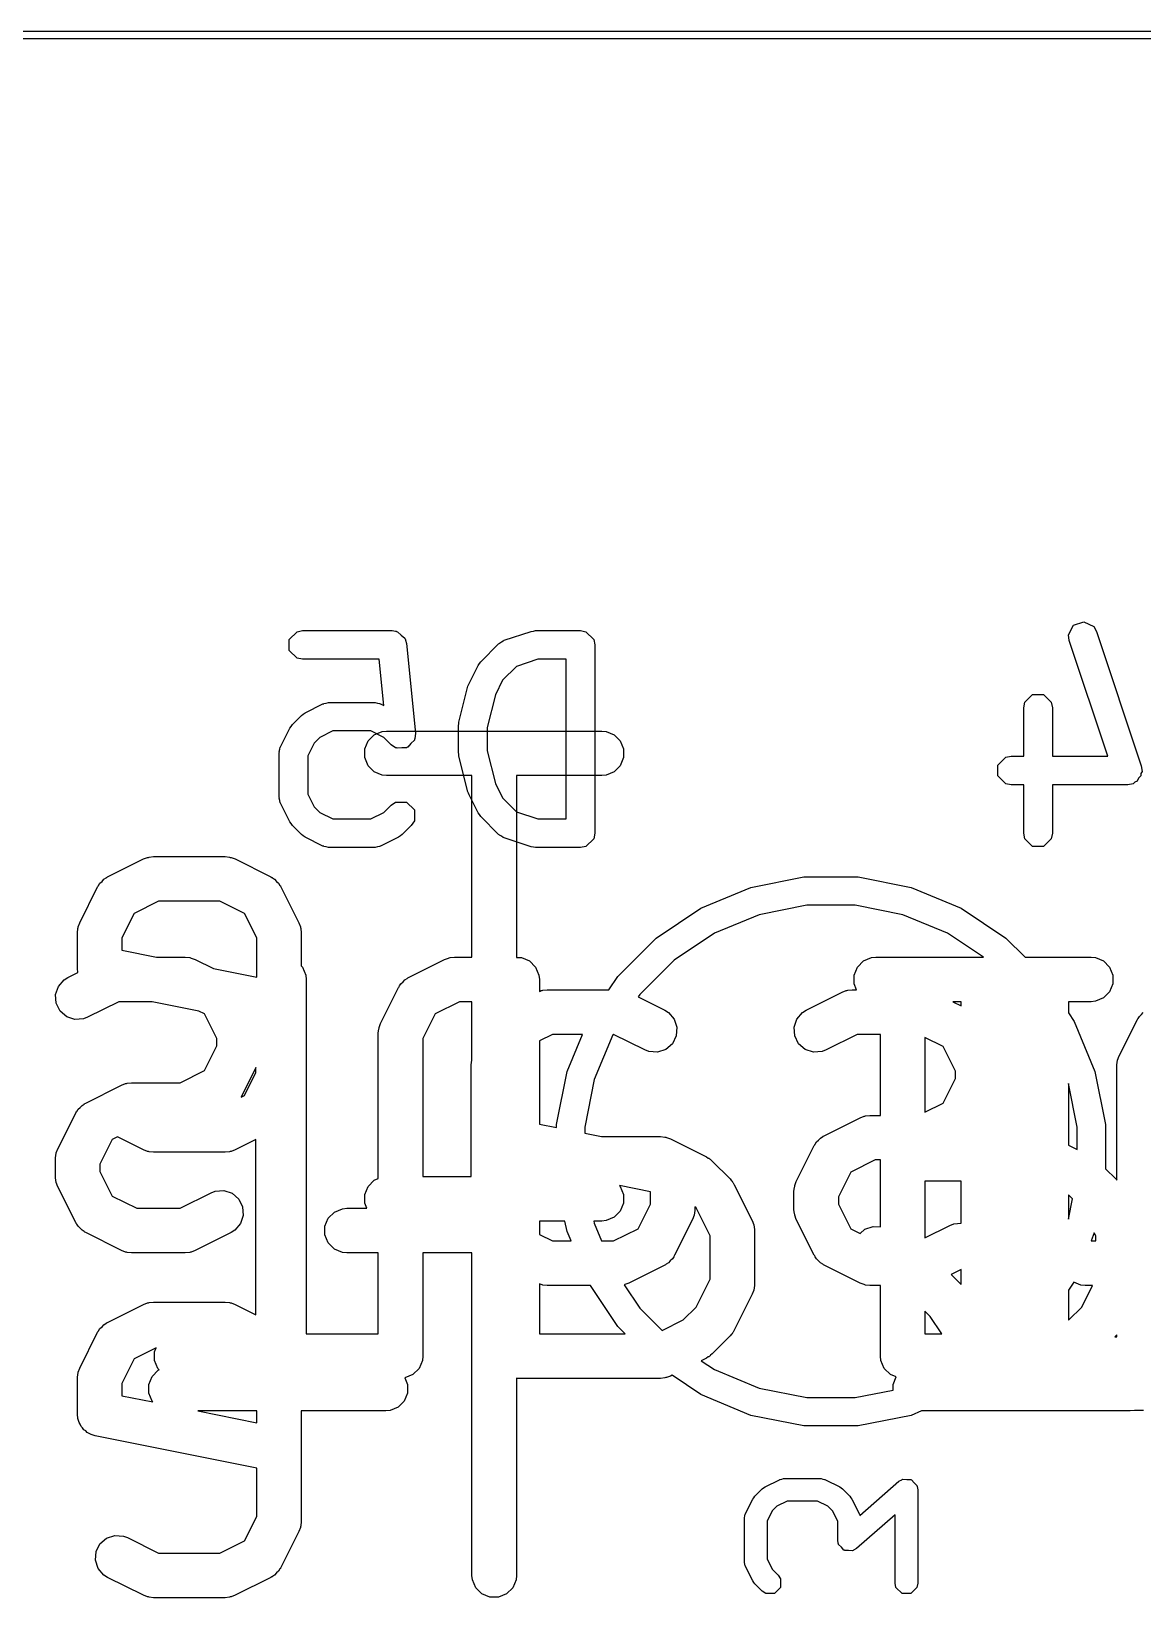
# Model space of a CAD drawing. Extents: x 94.3 to 121.8, y -81.7 to -63.9.
# Drawn here: x 101.89 to 105.64, y -69.21 to -63.93 of the extents above; entities that cross this region are included whole.
import ezdxf

# ---------------------------------------------------------------- set-up
doc = ezdxf.new("R2010")
doc.units = 0
doc.layers.add('BLACK', color=7, linetype='CONTINUOUS')

msp = doc.modelspace()

# ---------------------------------------------------------------- linework, layer by layer
at = {"layer": 'BLACK', "linetype": 'CONTINUOUS'}
for p, q in [((99.8387, -63.9333), (116.9837, -63.9333)), ((116.9837, -63.9587), (99.8387, -63.9587)), ((102.763342, -65.9838), (102.78946, -65.957682)), ((102.78946, -65.957682), (102.807928, -65.954008)), ((102.807928, -65.954008), (103.110309, -65.954008)), ((103.110309, -65.954008), (103.121856, -65.956305)), ((103.121856, -65.956305), (103.124249, -65.956066)), ((103.124249, -65.956066), (103.125403, -65.95701)), ((103.125403, -65.95701), (103.128777, -65.957682)), ((103.128777, -65.957682), (103.140263, -65.969168)), ((103.488143, -65.986722), (103.578858, -65.956484)), ((103.578858, -65.956484), (103.586536, -65.955516)), ((103.586536, -65.955516), (103.594119, -65.954008)), ((103.594119, -65.954008), (103.745309, -65.954008)), ((103.745309, -65.954008), (103.763777, -65.957682)), ((103.763777, -65.957682), (103.789895, -65.9838)), ((105.391219, -65.968609), (105.407737, -65.935572)), ((105.407737, -65.935572), (105.442778, -65.923892)), ((105.442778, -65.923892), (105.475815, -65.94041)), ((105.475815, -65.94041), (105.48514, -65.956769)), ((105.48514, -65.956769), (105.636331, -66.41034)), ((102.763342, -66.020736), (102.763342, -65.9838)), ((103.140263, -65.969168), (103.152836, -65.979455)), ((103.152836, -65.979455), (103.153839, -65.982744)), ((103.153839, -65.982744), (103.154895, -65.9838)), ((103.154895, -65.9838), (103.154895, -65.986206)), ((103.154895, -65.986206), (103.158329, -65.997466)), ((103.158329, -65.997466), (103.188567, -66.299847)), ((103.408803, -66.058857), (103.469279, -65.998381)), ((103.469279, -65.998381), (103.47129, -65.997037)), ((103.47129, -65.997037), (103.471785, -65.996048)), ((103.471785, -65.996048), (103.478504, -65.992216)), ((103.478504, -65.992216), (103.484936, -65.98792)), ((103.484936, -65.98792), (103.486042, -65.98792)), ((103.486042, -65.98792), (103.488143, -65.986722)), ((103.789895, -65.9838), (103.793569, -66.002268)), ((103.793569, -66.002268), (103.793569, -66.637268)), ((105.393574, -65.987291), (105.391219, -65.968609)), ((105.52359, -66.377341), (105.393574, -65.987291)), ((102.78946, -66.046854), (102.763342, -66.020736)), ((102.807928, -66.050528), (102.78946, -66.046854)), ((103.066635, -66.050528), (102.807928, -66.050528)), ((103.082222, -66.20641), (103.066635, -66.050528)), ((103.399763, -66.0714), (103.404505, -66.065289)), ((103.404505, -66.065289), (103.408803, -66.058857)), ((103.601949, -66.050528), (103.529472, -66.074687)), ((103.697049, -66.050528), (103.601949, -66.050528)), ((103.697049, -66.589008), (103.697049, -66.050528)), ((103.369525, -66.131875), (103.399763, -66.0714)), ((103.482591, -66.121569), (103.458224, -66.170303)), ((103.529472, -66.074687), (103.482591, -66.121569)), ((103.335633, -66.262705), (103.365871, -66.141754)), ((103.365871, -66.141754), (103.368128, -66.136975)), ((103.368128, -66.136975), (103.369525, -66.131875)), ((103.458224, -66.170303), (103.430712, -66.280351)), ((105.24358, -66.195466), (105.269698, -66.169348)), ((105.269698, -66.169348), (105.306634, -66.169348)), ((105.306634, -66.169348), (105.332752, -66.195466)), ((102.816583, -66.231245), (102.877059, -66.201007)), ((102.877059, -66.201007), (102.879391, -66.200368)), ((102.879391, -66.200368), (102.880174, -66.199586)), ((102.880174, -66.199586), (102.88776, -66.198076)), ((102.88776, -66.198076), (102.895221, -66.196034)), ((102.895221, -66.196034), (102.89627, -66.196383)), ((102.89627, -66.196383), (102.898642, -66.195912)), ((102.898642, -66.195912), (103.049833, -66.195912)), ((103.049833, -66.195912), (103.052204, -66.196383)), ((103.052204, -66.196383), (103.053254, -66.196034)), ((103.053254, -66.196034), (103.060714, -66.198076)), ((103.060714, -66.198076), (103.068301, -66.199586)), ((103.068301, -66.199586), (103.069083, -66.200368)), ((103.069083, -66.200368), (103.071416, -66.201007)), ((103.071416, -66.201007), (103.082222, -66.20641)), ((105.239906, -66.213934), (105.24358, -66.195466)), ((105.239906, -66.377341), (105.239906, -66.213934)), ((105.332752, -66.195466), (105.336426, -66.213934)), ((105.336426, -66.213934), (105.336426, -66.377341)), ((102.764763, -66.283067), (102.769505, -66.276956)), ((102.769505, -66.276956), (102.773802, -66.270525)), ((102.773802, -66.270525), (102.804041, -66.240285)), ((102.804041, -66.240285), (102.810472, -66.235987)), ((102.810472, -66.235987), (102.816583, -66.231245)), ((103.334192, -66.27441), (103.335345, -66.26861)), ((103.334192, -66.365125), (103.334192, -66.27441)), ((103.335345, -66.26861), (103.335633, -66.262705)), ((103.430712, -66.280351), (103.430712, -66.359184)), ((102.734525, -66.343542), (102.764763, -66.283067)), ((102.847591, -66.333235), (102.82595, -66.376518)), ((102.866753, -66.314072), (102.847591, -66.333235)), ((102.910034, -66.292432), (102.866753, -66.314072)), ((103.03844, -66.292432), (102.910034, -66.292432)), ((103.017869, -66.353094), (103.029068, -66.326058)), ((103.029068, -66.326058), (103.04976, -66.305366)), ((103.081721, -66.314072), (103.03844, -66.292432)), ((103.04976, -66.305366), (103.076796, -66.294167)), ((103.076796, -66.294167), (103.091428, -66.292726)), ((103.106422, -66.338774), (103.081721, -66.314072)), ((103.091428, -66.292726), (103.817142, -66.292726)), ((103.173643, -66.334606), (103.16336, -66.347176)), ((103.185133, -66.323118), (103.173643, -66.334606)), ((103.186749, -66.318589), (103.185133, -66.320564)), ((103.185133, -66.320564), (103.185133, -66.323118)), ((103.188567, -66.299847), (103.186749, -66.318589)), ((103.817142, -66.292726), (103.831774, -66.294167)), ((103.831774, -66.294167), (103.85881, -66.305366)), ((103.85881, -66.305366), (103.879502, -66.326058)), ((103.879502, -66.326058), (103.890701, -66.353094)), ((102.72943, -66.365125), (102.729901, -66.362753)), ((102.72943, -66.516315), (102.72943, -66.365125)), ((102.729552, -66.361704), (102.731594, -66.354243)), ((102.729901, -66.362753), (102.729552, -66.361704)), ((102.731594, -66.354243), (102.733104, -66.346657)), ((102.733104, -66.346657), (102.733886, -66.345874)), ((102.733886, -66.345874), (102.734525, -66.343542)), ((102.82595, -66.376518), (102.82595, -66.504922)), ((103.017869, -66.382358), (103.017869, -66.353094)), ((103.029068, -66.409394), (103.017869, -66.382358)), ((103.122078, -66.349235), (103.106422, -66.338774)), ((103.124632, -66.349235), (103.122078, -66.349235)), ((103.126607, -66.350851), (103.124632, -66.349235)), ((103.142768, -66.349235), (103.126607, -66.350851)), ((103.159015, -66.349235), (103.142768, -66.349235)), ((103.16082, -66.347429), (103.159015, -66.349235)), ((103.16336, -66.347176), (103.16082, -66.347429)), ((103.335345, -66.370924), (103.334192, -66.365125)), ((103.335633, -66.37683), (103.335345, -66.370924)), ((103.365871, -66.497781), (103.335633, -66.37683)), ((103.430712, -66.359184), (103.458224, -66.469232)), ((103.890701, -66.382358), (103.879502, -66.409394)), ((103.890701, -66.353094), (103.890701, -66.382358)), ((105.152866, -66.407133), (105.178984, -66.381015)), ((105.178984, -66.381015), (105.197452, -66.377341)), ((105.197452, -66.377341), (105.239906, -66.377341)), ((105.336426, -66.377341), (105.52359, -66.377341)), ((103.04976, -66.430086), (103.029068, -66.409394)), ((103.076796, -66.441285), (103.04976, -66.430086)), ((103.85881, -66.430086), (103.831774, -66.441285)), ((103.879502, -66.409394), (103.85881, -66.430086)), ((105.152866, -66.444069), (105.152866, -66.407133)), ((105.638685, -66.429022), (105.635133, -66.436126)), ((105.635133, -66.436126), (105.635133, -66.444069)), ((105.636331, -66.41034), (105.638685, -66.429022)), ((103.091428, -66.442726), (103.076796, -66.441285)), ((103.379285, -66.442726), (103.091428, -66.442726)), ((103.379285, -67.055273), (103.379285, -66.442726)), ((103.458224, -66.469232), (103.482591, -66.517966)), ((103.817142, -66.442726), (103.529285, -66.442726)), ((103.529285, -66.442726), (103.529285, -67.056714)), ((103.831774, -66.441285), (103.817142, -66.442726)), ((105.178984, -66.470187), (105.152866, -66.444069)), ((105.197452, -66.473861), (105.178984, -66.470187)), ((105.239906, -66.473861), (105.197452, -66.473861)), ((105.239906, -66.637268), (105.239906, -66.473861)), ((105.590547, -66.473861), (105.336426, -66.473861)), ((105.336426, -66.473861), (105.336426, -66.637268)), ((105.609015, -66.470187), (105.590547, -66.473861)), ((105.614631, -66.46457), (105.609015, -66.470187)), ((105.622167, -66.462059), (105.614631, -66.46457)), ((105.62719, -66.452011), (105.622167, -66.462059)), ((105.635133, -66.444069), (105.62719, -66.452011)), ((102.729901, -66.518686), (102.72943, -66.516315)), ((102.729552, -66.519736), (102.729901, -66.518686)), ((102.731594, -66.527196), (102.729552, -66.519736)), ((102.733104, -66.534783), (102.731594, -66.527196)), ((102.733886, -66.535565), (102.733104, -66.534783)), ((102.734525, -66.537898), (102.733886, -66.535565)), ((102.764763, -66.598373), (102.734525, -66.537898)), ((102.82595, -66.504922), (102.847591, -66.548204)), ((103.081721, -66.567367), (103.106422, -66.542666)), ((103.106422, -66.542666), (103.122078, -66.532205)), ((103.122078, -66.532205), (103.159015, -66.532205)), ((103.159015, -66.532205), (103.185133, -66.558322)), ((103.368128, -66.502559), (103.365871, -66.497781)), ((103.369525, -66.50766), (103.368128, -66.502559)), ((103.399763, -66.568135), (103.369525, -66.50766)), ((103.482591, -66.517966), (103.529471, -66.564848)), ((102.769505, -66.604483), (102.764763, -66.598373)), ((102.847591, -66.548204), (102.866753, -66.567367)), ((102.866753, -66.567367), (102.910034, -66.589008)), ((102.910034, -66.589008), (103.03844, -66.589008)), ((103.03844, -66.589008), (103.081721, -66.567367)), ((103.185133, -66.595258), (103.174673, -66.610915)), ((103.185133, -66.558322), (103.185133, -66.595258)), ((103.404505, -66.574245), (103.399763, -66.568135)), ((103.408803, -66.580678), (103.404505, -66.574245)), ((103.469279, -66.641155), (103.408803, -66.580678)), ((103.529471, -66.564848), (103.601949, -66.589008)), ((103.601949, -66.589008), (103.697049, -66.589008)), ((102.773802, -66.610915), (102.769505, -66.604483)), ((102.804041, -66.641155), (102.773802, -66.610915)), ((102.810472, -66.645452), (102.804041, -66.641155)), ((102.816583, -66.650195), (102.810472, -66.645452)), ((102.877059, -66.680433), (102.816583, -66.650195)), ((103.131891, -66.650195), (103.071416, -66.680433)), ((103.138, -66.645453), (103.131891, -66.650195)), ((103.144435, -66.641154), (103.138, -66.645453)), ((103.174673, -66.610915), (103.144435, -66.641154)), ((103.47129, -66.642498), (103.469279, -66.641155)), ((103.471785, -66.643488), (103.47129, -66.642498)), ((103.478504, -66.647319), (103.471785, -66.643488)), ((103.484936, -66.651616), (103.478504, -66.647319)), ((103.793569, -66.637268), (103.789895, -66.655736)), ((105.24358, -66.655736), (105.239906, -66.637268)), ((105.336426, -66.637268), (105.332752, -66.655736)), ((102.879391, -66.681071), (102.877059, -66.680433)), ((102.880174, -66.681854), (102.879391, -66.681071)), ((102.88776, -66.683363), (102.880174, -66.681854)), ((102.895221, -66.685406), (102.88776, -66.683363)), ((102.89627, -66.685056), (102.895221, -66.685406)), ((102.898642, -66.685528), (102.89627, -66.685056)), ((103.049833, -66.685528), (102.898642, -66.685528)), ((103.052204, -66.685056), (103.049833, -66.685528)), ((103.053254, -66.685406), (103.052204, -66.685056)), ((103.060714, -66.683363), (103.053254, -66.685406)), ((103.068301, -66.681854), (103.060714, -66.683363)), ((103.069083, -66.681071), (103.068301, -66.681854)), ((103.071416, -66.680433), (103.069083, -66.681071)), ((103.486042, -66.651616), (103.484936, -66.651616)), ((103.488143, -66.652814), (103.486042, -66.651616)), ((103.578858, -66.683052), (103.488143, -66.652814)), ((103.586536, -66.684019), (103.578858, -66.683052)), ((103.594119, -66.685528), (103.586536, -66.684019)), ((103.745309, -66.685528), (103.594119, -66.685528)), ((103.763777, -66.681854), (103.745309, -66.685528)), ((103.789895, -66.655736), (103.763777, -66.681854)), ((105.269698, -66.681854), (105.24358, -66.655736)), ((105.306634, -66.681854), (105.269698, -66.681854)), ((105.332752, -66.655736), (105.306634, -66.681854)), ((102.150744, -66.784453), (102.271696, -66.723977)), ((102.271696, -66.723977), (102.285427, -66.718722)), ((102.285427, -66.718722), (102.288116, -66.71853)), ((102.288116, -66.71853), (102.290605, -66.7175)), ((102.290605, -66.7175), (102.305237, -66.716059)), ((102.305237, -66.716059), (102.547142, -66.716059)), ((102.547142, -66.716059), (102.561774, -66.7175)), ((102.561774, -66.7175), (102.564263, -66.718531)), ((102.564263, -66.718531), (102.566951, -66.718722)), ((102.566951, -66.718722), (102.580683, -66.723977)), ((102.580683, -66.723977), (102.701635, -66.784453)), ((102.120375, -66.812954), (102.125035, -66.805552)), ((102.125035, -66.805552), (102.132137, -66.799392)), ((102.132137, -66.799392), (102.138301, -66.792285)), ((102.138301, -66.792285), (102.145706, -66.787623)), ((102.145706, -66.787623), (102.147143, -66.786378)), ((102.147143, -66.786378), (102.148296, -66.785993)), ((102.148296, -66.785993), (102.150744, -66.784453)), ((102.701635, -66.784453), (102.704081, -66.785992)), ((102.704081, -66.785992), (102.705237, -66.786378)), ((102.705237, -66.786378), (102.706675, -66.787625)), ((102.706675, -66.787625), (102.714078, -66.792285)), ((102.714078, -66.792285), (102.720237, -66.799387)), ((102.720237, -66.799387), (102.727345, -66.805551)), ((102.727345, -66.805551), (102.732006, -66.812956)), ((104.320035, -66.820045), (104.498844, -66.784478)), ((104.498844, -66.784478), (104.681156, -66.784478)), ((104.681156, -66.784478), (104.859965, -66.820045)), ((102.056727, -66.938947), (102.117203, -66.817995)), ((102.117203, -66.817995), (102.118742, -66.815548)), ((102.118742, -66.815548), (102.119128, -66.814393)), ((102.119128, -66.814393), (102.120375, -66.812954)), ((102.732006, -66.812956), (102.733252, -66.814393)), ((102.733252, -66.814393), (102.733636, -66.815546)), ((102.733636, -66.815546), (102.735177, -66.817994)), ((102.735177, -66.817994), (102.795653, -66.938947)), ((104.151601, -66.889813), (104.320035, -66.820045)), ((104.859965, -66.820045), (105.028399, -66.889813)), ((102.240186, -66.907436), (102.198809, -66.990192)), ((102.322942, -66.866059), (102.240186, -66.907436)), ((102.529437, -66.866059), (102.322942, -66.866059)), ((102.612193, -66.907436), (102.529437, -66.866059)), ((102.653571, -66.990192), (102.612193, -66.907436)), ((104.000014, -66.9911), (104.151601, -66.889813)), ((104.347898, -66.911896), (104.196848, -66.974464)), ((104.508252, -66.88), (104.347898, -66.911896)), ((104.671748, -66.88), (104.508252, -66.88)), ((104.832102, -66.911896), (104.671748, -66.88)), ((104.983152, -66.974464), (104.832102, -66.911896)), ((105.028399, -66.889813), (105.179986, -66.9911)), ((102.048809, -66.972488), (102.05025, -66.957856)), ((102.05025, -66.957856), (102.051281, -66.955366)), ((102.051281, -66.955366), (102.051472, -66.952679)), ((102.051472, -66.952679), (102.056727, -66.938947)), ((102.795653, -66.938947), (102.800908, -66.952679)), ((102.800908, -66.952679), (102.801098, -66.955366)), ((102.801098, -66.955366), (102.80213, -66.957856)), ((102.80213, -66.957856), (102.803571, -66.972488)), ((102.048809, -67.09344), (102.048809, -66.972488)), ((102.198809, -66.990192), (102.198809, -67.031954)), ((102.653571, -67.122907), (102.653571, -66.990192)), ((102.803571, -66.972488), (102.803571, -67.08434)), ((103.8711, -67.120014), (104.000014, -66.9911)), ((104.196848, -66.974464), (104.060906, -67.065297)), ((105.104092, -67.055273), (104.983152, -66.974464)), ((105.179986, -66.9911), (105.244159, -67.055273)), ((102.198809, -67.031954), (102.315403, -67.055273)), ((102.315403, -67.055273), (102.412856, -67.055273)), ((102.412856, -67.055273), (102.427488, -67.056714)), ((102.427488, -67.056714), (102.429976, -67.057744)), ((102.429976, -67.057744), (102.432666, -67.057936)), ((102.432666, -67.057936), (102.446397, -67.063191)), ((102.446397, -67.063191), (102.507332, -67.093659)), ((103.165506, -67.123668), (103.286458, -67.063191)), ((103.286458, -67.063191), (103.300189, -67.057936)), ((103.300189, -67.057936), (103.302878, -67.057744)), ((103.302878, -67.057744), (103.305367, -67.056714)), ((103.305367, -67.056714), (103.319999, -67.055273)), ((103.319999, -67.055273), (103.379285, -67.055273)), ((103.529285, -67.056714), (103.546298, -67.056714)), ((103.546298, -67.056714), (103.573334, -67.067913)), ((103.573334, -67.067913), (103.594026, -67.088605)), ((104.060906, -67.065297), (103.945297, -67.180906)), ((104.67883, -67.088605), (104.699522, -67.067913)), ((104.699522, -67.067913), (104.726558, -67.056714)), ((104.726558, -67.056714), (104.74119, -67.055273)), ((104.74119, -67.055273), (105.104092, -67.055273)), ((105.244159, -67.055273), (105.466905, -67.055273)), ((105.466905, -67.055273), (105.481537, -67.056714)), ((105.481537, -67.056714), (105.508573, -67.067913)), ((105.508573, -67.067913), (105.529265, -67.088605)), ((102.004015, -67.131501), (102.016458, -67.123668)), ((102.016458, -67.123668), (102.050127, -67.106832)), ((102.050127, -67.106832), (102.048809, -67.09344)), ((102.507332, -67.093659), (102.653571, -67.122907)), ((102.803571, -67.08434), (102.807836, -67.088605)), ((102.807836, -67.088605), (102.819035, -67.115641)), ((102.819035, -67.115641), (102.820476, -67.130273)), ((103.153063, -67.131501), (103.160463, -67.126842)), ((103.160463, -67.126842), (103.161905, -67.125592)), ((103.161905, -67.125592), (103.163062, -67.125206)), ((103.163062, -67.125206), (103.165506, -67.123668)), ((103.594026, -67.088605), (103.605225, -67.115641)), ((103.605225, -67.115641), (103.606666, -67.130273)), ((103.840859, -67.165273), (103.8711, -67.120014)), ((104.667631, -67.115641), (104.67883, -67.088605)), ((104.667631, -67.144905), (104.667631, -67.115641)), ((105.529265, -67.088605), (105.540464, -67.115641)), ((105.540464, -67.115641), (105.540464, -67.144905)), ((101.975588, -67.181369), (101.984842, -67.153608)), ((101.984842, -67.153608), (102.004015, -67.131501)), ((102.820476, -67.130273), (102.820476, -68.325273)), ((103.071488, -67.278161), (103.131965, -67.157208)), ((103.131965, -67.157208), (103.133505, -67.15476)), ((103.133505, -67.15476), (103.13389, -67.153608)), ((103.13389, -67.153608), (103.135135, -67.152171)), ((103.135135, -67.152171), (103.139798, -67.144766)), ((103.139798, -67.144766), (103.146903, -67.138603)), ((103.146903, -67.138603), (103.153063, -67.131501)), ((103.606666, -67.130273), (103.606666, -67.170378)), ((103.606666, -67.170378), (103.613048, -67.167936)), ((103.613048, -67.167936), (103.615735, -67.167745)), ((103.615735, -67.167745), (103.618225, -67.166714)), ((103.618225, -67.166714), (103.632857, -67.165273)), ((103.632857, -67.165273), (103.840859, -67.165273)), ((104.506458, -67.233668), (104.627411, -67.173191)), ((104.627411, -67.173191), (104.641143, -67.167936)), ((104.641143, -67.167936), (104.64383, -67.167745)), ((104.64383, -67.167745), (104.64632, -67.166714)), ((104.64632, -67.166714), (104.660952, -67.165273)), ((104.660952, -67.165273), (104.676068, -67.165273)), ((104.676068, -67.165273), (104.667631, -67.144905)), ((105.529265, -67.171941), (105.508573, -67.192633)), ((105.540464, -67.144905), (105.529265, -67.171941)), ((101.977662, -67.21056), (101.975588, -67.181369)), ((101.99075, -67.236734), (101.977662, -67.21056)), ((102.188657, -67.205273), (102.08354, -67.257832)), ((102.300547, -67.205273), (102.188657, -67.205273)), ((102.458219, -67.236807), (102.300547, -67.205273)), ((103.337705, -67.205273), (103.254948, -67.246651)), ((103.379285, -67.205273), (103.337705, -67.205273)), ((103.379285, -67.401386), (103.379285, -67.205273)), ((103.945297, -67.180906), (103.939896, -67.188988)), ((103.939896, -67.188988), (104.029256, -67.233668)), ((105.029047, -67.205273), (105.00056, -67.205273)), ((105.00056, -67.205273), (105.029047, -67.219516)), ((105.029047, -67.219516), (105.029047, -67.205273)), ((105.466905, -67.205273), (105.390714, -67.205273)), ((105.390714, -67.205273), (105.390714, -67.242457)), ((105.481537, -67.203832), (105.466905, -67.205273)), ((105.508573, -67.192633), (105.481537, -67.203832)), ((102.012857, -67.255907), (101.99075, -67.236734)), ((102.040618, -67.265161), (102.012857, -67.255907)), ((102.069809, -67.263087), (102.040618, -67.265161)), ((102.08354, -67.257832), (102.069809, -67.263087)), ((102.477907, -67.246651), (102.458219, -67.236807)), ((102.519285, -67.329407), (102.477907, -67.246651)), ((103.066233, -67.291892), (103.071488, -67.278161)), ((103.254948, -67.246651), (103.21357, -67.329407)), ((104.029256, -67.233668), (104.041698, -67.241501)), ((104.041698, -67.241501), (104.060872, -67.263608)), ((104.060872, -67.263608), (104.070125, -67.29137)), ((104.465588, -67.291369), (104.474842, -67.263608)), ((104.474842, -67.263608), (104.494015, -67.241501)), ((104.494015, -67.241501), (104.506458, -67.233668)), ((105.390714, -67.242457), (105.410187, -67.271601)), ((105.410187, -67.271601), (105.479955, -67.440035)), ((105.561488, -67.388161), (105.621965, -67.267208)), ((105.621965, -67.267208), (105.623505, -67.26476)), ((105.623505, -67.26476), (105.62389, -67.263608)), ((105.62389, -67.263608), (105.625135, -67.262171)), ((105.625135, -67.262171), (105.629798, -67.254766)), ((105.629798, -67.254766), (105.636903, -67.248603)), ((105.636903, -67.248603), (105.643063, -67.241501)), ((102.519285, -67.354473), (102.519285, -67.329407)), ((103.06357, -67.311702), (103.065011, -67.29707)), ((103.06357, -67.801645), (103.06357, -67.311702)), ((103.065011, -67.29707), (103.066041, -67.294581)), ((103.066041, -67.294581), (103.066233, -67.291892)), ((103.21357, -67.329407), (103.21357, -67.794726)), ((103.650562, -67.315273), (103.606666, -67.33722)), ((103.606666, -67.33722), (103.606666, -67.618168)), ((103.751723, -67.315273), (103.650562, -67.315273)), ((103.700045, -67.440035), (103.751723, -67.315273)), ((103.854464, -67.316848), (103.791896, -67.467898)), ((103.855516, -67.315273), (103.854464, -67.316848)), ((103.857057, -67.315273), (103.855516, -67.315273)), ((103.962173, -67.367832), (103.857057, -67.315273)), ((104.068051, -67.32056), (104.054963, -67.346734)), ((104.070125, -67.29137), (104.068051, -67.32056)), ((104.467662, -67.32056), (104.465588, -67.291369)), ((104.48075, -67.346734), (104.467662, -67.32056)), ((104.678657, -67.315273), (104.57354, -67.367832)), ((104.756903, -67.315273), (104.678657, -67.315273)), ((104.756903, -67.588607), (104.756903, -67.315273)), ((104.967907, -67.356651), (104.906903, -67.326149)), ((104.906903, -67.326149), (104.906903, -67.57773)), ((102.477907, -67.437228), (102.519285, -67.354473)), ((103.975904, -67.373087), (103.962173, -67.367832)), ((104.005094, -67.375161), (103.975904, -67.373087)), ((104.032856, -67.365908), (104.005094, -67.375161)), ((104.054963, -67.346734), (104.032856, -67.365908)), ((104.502857, -67.365907), (104.48075, -67.346734)), ((104.530618, -67.375161), (104.502857, -67.365907)), ((104.559809, -67.373087), (104.530618, -67.375161)), ((104.57354, -67.367832), (104.559809, -67.373087)), ((105.009285, -67.439407), (104.967907, -67.356651)), ((105.556233, -67.401892), (105.561488, -67.388161)), ((102.395151, -67.478607), (102.477907, -67.437228)), ((102.650714, -67.427025), (102.600891, -67.526671)), ((102.650714, -67.444306), (102.650714, -67.427025)), ((103.376428, -67.421702), (103.377869, -67.40707)), ((103.376428, -67.794726), (103.376428, -67.421702)), ((103.377869, -67.40707), (103.3789, -67.40458)), ((103.3789, -67.40458), (103.379091, -67.401893)), ((103.379091, -67.401893), (103.379285, -67.401386)), ((103.664478, -67.618844), (103.700045, -67.440035)), ((105.009285, -67.464473), (105.009285, -67.439407)), ((105.479955, -67.440035), (105.515522, -67.618844)), ((105.55357, -67.421702), (105.555011, -67.40707)), ((105.55357, -67.807091), (105.55357, -67.421702)), ((105.555011, -67.40707), (105.556041, -67.404581)), ((105.556041, -67.404581), (105.556233, -67.401892)), ((102.076934, -67.547001), (102.197887, -67.486525)), ((102.197887, -67.486525), (102.211619, -67.48127)), ((102.211619, -67.48127), (102.214306, -67.481079)), ((102.214306, -67.481079), (102.216796, -67.480048)), ((102.216796, -67.480048), (102.231428, -67.478607)), ((102.231428, -67.478607), (102.395151, -67.478607)), ((102.612193, -67.521348), (102.650714, -67.444306)), ((103.791896, -67.467898), (103.76, -67.628252)), ((104.967907, -67.547228), (105.009285, -67.464473)), ((105.42, -67.628252), (105.390714, -67.481019)), ((105.390714, -67.481019), (105.390714, -67.688683)), ((102.071896, -67.550171), (102.073333, -67.548926)), ((102.073333, -67.548926), (102.074486, -67.548541)), ((102.074486, -67.548541), (102.076934, -67.547001)), ((102.600589, -67.527149), (102.612193, -67.521348)), ((102.600891, -67.526671), (102.600589, -67.527149)), ((104.906903, -67.57773), (104.967907, -67.547228)), ((101.982917, -67.701494), (102.043393, -67.580542)), ((102.043393, -67.580542), (102.044933, -67.578095)), ((102.044933, -67.578095), (102.045318, -67.576941)), ((102.045318, -67.576941), (102.046564, -67.575503)), ((102.046564, -67.575503), (102.051225, -67.5681)), ((102.051225, -67.5681), (102.058327, -67.56194)), ((102.058327, -67.56194), (102.064491, -67.554833)), ((102.064491, -67.554833), (102.071896, -67.550171)), ((104.566934, -67.657001), (104.687887, -67.596525)), ((104.687887, -67.596525), (104.701619, -67.59127)), ((104.701619, -67.59127), (104.704306, -67.591079)), ((104.704306, -67.591079), (104.706796, -67.590048)), ((104.706796, -67.590048), (104.721428, -67.588607)), ((104.721428, -67.588607), (104.756903, -67.588607)), ((103.606666, -67.618168), (103.664478, -67.629731)), ((103.664478, -67.628252), (103.664478, -67.618844)), ((103.664478, -67.629731), (103.664478, -67.628252)), ((103.76, -67.628252), (103.76, -67.648835)), ((103.76, -67.648835), (103.815996, -67.660035)), ((105.42, -67.703326), (105.42, -67.628252)), ((105.515522, -67.618844), (105.515522, -67.768302)), ((101.977662, -67.715226), (101.982917, -67.701494)), ((102.166376, -67.669984), (102.124999, -67.75274)), ((102.184212, -67.661066), (102.166376, -67.669984)), ((102.271696, -67.704808), (102.184212, -67.661066)), ((102.285427, -67.710063), (102.271696, -67.704808)), ((102.580683, -67.704808), (102.566951, -67.710063)), ((102.650714, -67.669792), (102.580683, -67.704808)), ((102.650714, -68.260992), (102.650714, -67.669792)), ((103.815996, -67.660035), (104.015476, -67.660035)), ((104.015476, -67.660035), (104.030108, -67.661476)), ((104.030108, -67.661476), (104.032597, -67.662507)), ((104.032597, -67.662507), (104.035285, -67.662698)), ((104.035285, -67.662698), (104.049017, -67.667953)), ((104.049017, -67.667953), (104.169969, -67.728429)), ((104.472917, -67.811494), (104.533393, -67.690542)), ((104.533393, -67.690542), (104.534933, -67.688095)), ((104.534933, -67.688095), (104.535318, -67.686941)), ((104.535318, -67.686941), (104.536564, -67.685503)), ((104.536564, -67.685503), (104.541225, -67.6781)), ((104.541225, -67.6781), (104.548327, -67.67194)), ((104.548327, -67.67194), (104.554491, -67.664833)), ((104.554491, -67.664833), (104.561896, -67.660171)), ((104.561896, -67.660171), (104.563333, -67.658926)), ((104.563333, -67.658926), (104.564486, -67.658541)), ((104.564486, -67.658541), (104.566934, -67.657001)), ((105.390714, -67.688683), (105.42, -67.703326)), ((101.974999, -67.735035), (101.97644, -67.720403)), ((101.974999, -67.795511), (101.974999, -67.735035)), ((101.97644, -67.720403), (101.977471, -67.717913)), ((101.977471, -67.717913), (101.977662, -67.715226)), ((102.124999, -67.75274), (102.124999, -67.777806)), ((102.288116, -67.710254), (102.285427, -67.710063)), ((102.290605, -67.711285), (102.288116, -67.710254)), ((102.305237, -67.712726), (102.290605, -67.711285)), ((102.547142, -67.712726), (102.305237, -67.712726)), ((102.561774, -67.711285), (102.547142, -67.712726)), ((102.564263, -67.710253), (102.561774, -67.711285)), ((102.566951, -67.710063), (102.564263, -67.710253)), ((104.169969, -67.728429), (104.176266, -67.732393)), ((104.176266, -67.732393), (104.178096, -67.733151)), ((104.178096, -67.733151), (104.180155, -67.734841)), ((104.180155, -67.734841), (104.182411, -67.736261)), ((104.182411, -67.736261), (104.183708, -67.737757)), ((104.183708, -67.737757), (104.189461, -67.742478)), ((104.189461, -67.742478), (104.249938, -67.802955)), ((104.739132, -67.738607), (104.656376, -67.779984)), ((104.756903, -67.738607), (104.739132, -67.738607)), ((104.756903, -67.964787), (104.756903, -67.738607)), ((101.97644, -67.810143), (101.974999, -67.795511)), ((101.977471, -67.812632), (101.97644, -67.810143)), ((101.977662, -67.81532), (101.977471, -67.812632)), ((102.124999, -67.777806), (102.166376, -67.860562)), ((103.029068, -67.828058), (103.04976, -67.807366)), ((103.04976, -67.807366), (103.06357, -67.801645)), ((103.21357, -67.794726), (103.376428, -67.794726)), ((104.249938, -67.802955), (104.254656, -67.808704)), ((104.254656, -67.808704), (104.256155, -67.810004)), ((104.256155, -67.810004), (104.257576, -67.812263)), ((104.257576, -67.812263), (104.259265, -67.81432)), ((104.467662, -67.825226), (104.472917, -67.811494)), ((104.656376, -67.779984), (104.614999, -67.86274)), ((105.029047, -67.810035), (104.906903, -67.810035)), ((104.906903, -67.810035), (104.906903, -68.001064)), ((105.029047, -67.952347), (105.029047, -67.810035)), ((105.515522, -67.768302), (105.550175, -67.802955)), ((105.550175, -67.802955), (105.55357, -67.807091)), ((101.982917, -67.829052), (101.977662, -67.81532)), ((102.043393, -67.950004), (101.982917, -67.829052)), ((102.166376, -67.860562), (102.249132, -67.90194)), ((102.395151, -67.90194), (102.500268, -67.849382)), ((102.500268, -67.849382), (102.514, -67.844127)), ((102.514, -67.844127), (102.54319, -67.842053)), ((102.54319, -67.842053), (102.570951, -67.851307)), ((102.570951, -67.851307), (102.593058, -67.870481)), ((103.017869, -67.855094), (103.029068, -67.828058)), ((103.017869, -67.884358), (103.017869, -67.855094)), ((103.98119, -67.846044), (103.876562, -67.825118)), ((103.876562, -67.825118), (103.879502, -67.828058)), ((103.879502, -67.828058), (103.890701, -67.855094)), ((103.890701, -67.855094), (103.890701, -67.884358)), ((103.98119, -67.887807), (103.98119, -67.846044)), ((104.259265, -67.81432), (104.260022, -67.816147)), ((104.260022, -67.816147), (104.263987, -67.822447)), ((104.263987, -67.822447), (104.324463, -67.943399)), ((104.464999, -67.845035), (104.46644, -67.830403)), ((104.464999, -67.905511), (104.464999, -67.845035)), ((104.46644, -67.830403), (104.467471, -67.827913)), ((104.467471, -67.827913), (104.467662, -67.825226)), ((104.614999, -67.86274), (104.614999, -67.887806)), ((105.392238, -67.85715), (105.390714, -67.856388)), ((105.390714, -67.856388), (105.390714, -67.93898)), ((105.404543, -67.869455), (105.392238, -67.85715)), ((102.249132, -67.90194), (102.395151, -67.90194)), ((102.593058, -67.870481), (102.606146, -67.896655)), ((102.606146, -67.896655), (102.60822, -67.925845)), ((102.894782, -67.935272), (102.915474, -67.91458)), ((102.915474, -67.91458), (102.94251, -67.903381)), ((102.94251, -67.903381), (102.957142, -67.90194)), ((102.957142, -67.90194), (103.025152, -67.90194)), ((103.025152, -67.90194), (103.017869, -67.884358)), ((103.879502, -67.911394), (103.85881, -67.932086)), ((103.890701, -67.884358), (103.879502, -67.911394)), ((103.939812, -67.970562), (103.98119, -67.887807)), ((104.13119, -67.905511), (104.129749, -67.920143)), ((104.135266, -67.900415), (104.13119, -67.896339)), ((104.13119, -67.896339), (104.13119, -67.905511)), ((104.182381, -67.994645), (104.135266, -67.900415)), ((104.46644, -67.920143), (104.464999, -67.905511)), ((104.614999, -67.887806), (104.656376, -67.970562)), ((105.390714, -67.93898), (105.404543, -67.869455)), ((102.044932, -67.95245), (102.043393, -67.950004)), ((102.045318, -67.953606), (102.044932, -67.95245)), ((102.046565, -67.955044), (102.045318, -67.953606)), ((102.051225, -67.962447), (102.046565, -67.955044)), ((102.058327, -67.968606), (102.051225, -67.962447)), ((102.064491, -67.975714), (102.058327, -67.968606)), ((102.598966, -67.953606), (102.579792, -67.975714)), ((102.60822, -67.925845), (102.598966, -67.953606)), ((102.883583, -67.962308), (102.894782, -67.935272)), ((102.883583, -67.991572), (102.883583, -67.962308)), ((103.606666, -67.944726), (103.606666, -67.989992)), ((103.693036, -67.944726), (103.606666, -67.944726)), ((103.700045, -67.979965), (103.693036, -67.944726)), ((103.817142, -67.944726), (103.790429, -67.944726)), ((103.790429, -67.944726), (103.791896, -67.952102)), ((103.791896, -67.952102), (103.816682, -68.01194)), ((103.831774, -67.943285), (103.817142, -67.944726)), ((103.85881, -67.932086), (103.831774, -67.943285)), ((103.857057, -68.01194), (103.939812, -67.970562)), ((104.123272, -67.939052), (104.062796, -68.060005)), ((104.128527, -67.92532), (104.123272, -67.939052)), ((104.128717, -67.922632), (104.128527, -67.92532)), ((104.129749, -67.920143), (104.128717, -67.922632)), ((104.324463, -67.943399), (104.329718, -67.95713)), ((104.329718, -67.95713), (104.329909, -67.959819)), ((104.329909, -67.959819), (104.33094, -67.962308)), ((104.33094, -67.962308), (104.332381, -67.97694)), ((104.467471, -67.922632), (104.46644, -67.920143)), ((104.467662, -67.92532), (104.467471, -67.922632)), ((104.472917, -67.939052), (104.467662, -67.92532)), ((104.533393, -68.060004), (104.472917, -67.939052)), ((104.656376, -67.970562), (104.687855, -67.986301)), ((104.704048, -67.972259), (104.731809, -67.963005)), ((104.731809, -67.963005), (104.756903, -67.964787)), ((104.906903, -68.001064), (104.990268, -67.959382)), ((104.990268, -67.959382), (105.004, -67.954127)), ((105.004, -67.954127), (105.029047, -67.952347)), ((102.071896, -67.980375), (102.064491, -67.975714)), ((102.073333, -67.981621), (102.071896, -67.980375)), ((102.074486, -67.982005), (102.073333, -67.981621)), ((102.076934, -67.983546), (102.074486, -67.982005)), ((102.197887, -68.044022), (102.076934, -67.983546)), ((102.567349, -67.983546), (102.446397, -68.044022)), ((102.579792, -67.975714), (102.567349, -67.983546)), ((102.894782, -68.018608), (102.883583, -67.991572)), ((102.915474, -68.0393), (102.894782, -68.018608)), ((103.606666, -67.989992), (103.650561, -68.01194)), ((103.650561, -68.01194), (103.71329, -68.01194)), ((103.71329, -68.01194), (103.700045, -67.979965)), ((103.816682, -68.01194), (103.857057, -68.01194)), ((104.182381, -68.140664), (104.182381, -67.994645)), ((104.332381, -67.97694), (104.332381, -68.158369)), ((104.687855, -67.986301), (104.704048, -67.972259)), ((105.477835, -67.98508), (105.46671, -68.01194)), ((105.46671, -68.01194), (105.482618, -68.01194)), ((105.482618, -67.994645), (105.477835, -67.98508)), ((105.482618, -68.01194), (105.482618, -67.994645)), ((102.211619, -68.049277), (102.197887, -68.044022)), ((102.214306, -68.049467), (102.211619, -68.049277)), ((102.216796, -68.050499), (102.214306, -68.049467)), ((102.231428, -68.05194), (102.216796, -68.050499)), ((102.412856, -68.05194), (102.231428, -68.05194)), ((102.427488, -68.050499), (102.412856, -68.05194)), ((102.429977, -68.049467), (102.427488, -68.050499)), ((102.432665, -68.049277), (102.429977, -68.049467)), ((102.446397, -68.044022), (102.432665, -68.049277)), ((102.94251, -68.050499), (102.915474, -68.0393)), ((102.957142, -68.05194), (102.94251, -68.050499)), ((103.06357, -68.05194), (102.957142, -68.05194)), ((103.06357, -68.325273), (103.06357, -68.05194)), ((103.379285, -68.05194), (103.21357, -68.05194)), ((103.21357, -68.05194), (103.21357, -68.400273)), ((103.379285, -69.139726), (103.379285, -68.05194)), ((104.054964, -68.072448), (104.047856, -68.078611)), ((104.059625, -68.065042), (104.054964, -68.072448)), ((104.060871, -68.063606), (104.059625, -68.065042)), ((104.061255, -68.062452), (104.060871, -68.063606)), ((104.062796, -68.060005), (104.061255, -68.062452)), ((104.534932, -68.06245), (104.533393, -68.060004)), ((104.535318, -68.063606), (104.534932, -68.06245)), ((104.536565, -68.065044), (104.535318, -68.063606)), ((104.541225, -68.072447), (104.536565, -68.065044)), ((104.548327, -68.078606), (104.541225, -68.072447)), ((104.029255, -68.093546), (103.908303, -68.154022)), ((104.031701, -68.092005), (104.029255, -68.093546)), ((104.032856, -68.091621), (104.031701, -68.092005)), ((104.034293, -68.090374), (104.032856, -68.091621)), ((104.041697, -68.085714), (104.034293, -68.090374)), ((104.047856, -68.078611), (104.041697, -68.085714)), ((104.554491, -68.085714), (104.548327, -68.078606)), ((104.561896, -68.090375), (104.554491, -68.085714)), ((104.563333, -68.091621), (104.561896, -68.090375)), ((104.564486, -68.092005), (104.563333, -68.091621)), ((104.566934, -68.093546), (104.564486, -68.092005)), ((104.687887, -68.154022), (104.566934, -68.093546)), ((105.029047, -68.107697), (104.995025, -68.124708)), ((104.995025, -68.124708), (105.029047, -68.15873)), ((105.029047, -68.15873), (105.029047, -68.107697)), ((103.613048, -68.159277), (103.606666, -68.156834)), ((103.606666, -68.156834), (103.606666, -68.325273)), ((103.615735, -68.159467), (103.613048, -68.159277)), ((103.618225, -68.160499), (103.615735, -68.159467)), ((103.632857, -68.16194), (103.618225, -68.160499)), ((103.778861, -68.16194), (103.632857, -68.16194)), ((103.8711, -68.299986), (103.778861, -68.16194)), ((103.894571, -68.159277), (103.892082, -68.159452)), ((103.892082, -68.159452), (103.945297, -68.239094)), ((103.908303, -68.154022), (103.894571, -68.159277)), ((104.135266, -68.234893), (104.182381, -68.140664)), ((104.329718, -68.178179), (104.324463, -68.19191)), ((104.329909, -68.175489), (104.329718, -68.178179)), ((104.33094, -68.173001), (104.329909, -68.175489)), ((104.332381, -68.158369), (104.33094, -68.173001)), ((104.701619, -68.159277), (104.687887, -68.154022)), ((104.704306, -68.159467), (104.701619, -68.159277)), ((104.706796, -68.160499), (104.704306, -68.159467)), ((104.721428, -68.16194), (104.706796, -68.160499)), ((104.756903, -68.16194), (104.721428, -68.16194)), ((104.756903, -68.400273), (104.756903, -68.16194)), ((105.408693, -68.150633), (105.390714, -68.177542)), ((105.390714, -68.177542), (105.390714, -68.278919)), ((105.43251, -68.160499), (105.408693, -68.150633)), ((105.447142, -68.16194), (105.43251, -68.160499)), ((105.435503, -68.234893), (105.47198, -68.16194)), ((105.47198, -68.16194), (105.447142, -68.16194)), ((102.150744, -68.286453), (102.271696, -68.225977)), ((102.271696, -68.225977), (102.285427, -68.220722)), ((102.285427, -68.220722), (102.288116, -68.22053)), ((102.288116, -68.22053), (102.290605, -68.2195)), ((102.290605, -68.2195), (102.305237, -68.218059)), ((102.305237, -68.218059), (102.547142, -68.218059)), ((102.547142, -68.218059), (102.561774, -68.2195)), ((102.561774, -68.2195), (102.564263, -68.220531)), ((102.564263, -68.220531), (102.566951, -68.220722)), ((102.566951, -68.220722), (102.580683, -68.225977)), ((102.580683, -68.225977), (102.650714, -68.260992)), ((104.092001, -68.278157), (104.135266, -68.234893)), ((104.324463, -68.19191), (104.263987, -68.312862)), ((105.392238, -68.278157), (105.435503, -68.234893)), ((102.145706, -68.289623), (102.147143, -68.288378)), ((102.147143, -68.288378), (102.148296, -68.287993)), ((102.148296, -68.287993), (102.150744, -68.286453)), ((103.945297, -68.239094), (104.02024, -68.314037)), ((104.02024, -68.314037), (104.092001, -68.278157)), ((104.924808, -68.266624), (104.906903, -68.248719)), ((104.906903, -68.248719), (104.906903, -68.325273)), ((104.963908, -68.325273), (104.924808, -68.266624)), ((105.390714, -68.278919), (105.392238, -68.278157)), ((102.056727, -68.440947), (102.117203, -68.319995)), ((102.117203, -68.319995), (102.118742, -68.317548)), ((102.118742, -68.317548), (102.119128, -68.316393)), ((102.119128, -68.316393), (102.120375, -68.314954)), ((102.120375, -68.314954), (102.125035, -68.307552)), ((102.125035, -68.307552), (102.132137, -68.301392)), ((102.132137, -68.301392), (102.138301, -68.294285)), ((102.138301, -68.294285), (102.145706, -68.289623)), ((102.820476, -68.325273), (103.06357, -68.325273)), ((103.606666, -68.325273), (103.896387, -68.325273)), ((103.896387, -68.325273), (103.8711, -68.299986)), ((104.249938, -68.332354), (104.189461, -68.39283)), ((104.254656, -68.326604), (104.249938, -68.332354)), ((104.256155, -68.325305), (104.254656, -68.326604)), ((104.257576, -68.323045), (104.256155, -68.325305)), ((104.259265, -68.320989), (104.257576, -68.323045)), ((104.260022, -68.319161), (104.259265, -68.320989)), ((104.263987, -68.312862), (104.260022, -68.319161)), ((104.906903, -68.325273), (104.963908, -68.325273)), ((105.550175, -68.332354), (105.547256, -68.335273)), ((105.547256, -68.335273), (105.55357, -68.335273)), ((105.55357, -68.328216), (105.550175, -68.332354)), ((105.55357, -68.335273), (105.55357, -68.328216)), ((102.314619, -68.37222), (102.240186, -68.409436)), ((102.30906, -68.385641), (102.314619, -68.37222)), ((102.30906, -68.414905), (102.30906, -68.385641)), ((104.189461, -68.39283), (104.183708, -68.397551)), ((102.051472, -68.454679), (102.056727, -68.440947)), ((102.240186, -68.409436), (102.198809, -68.492192)), ((102.320259, -68.441941), (102.30906, -68.414905)), ((102.324754, -68.446436), (102.320259, -68.441941)), ((102.321189, -68.447913), (102.324754, -68.446436)), ((103.20093, -68.441941), (103.180238, -68.462633)), ((103.212129, -68.414905), (103.20093, -68.441941)), ((103.21357, -68.400273), (103.212129, -68.414905)), ((104.169969, -68.406879), (104.152251, -68.415737)), ((104.152251, -68.415737), (104.196848, -68.445536)), ((104.176264, -68.402916), (104.169969, -68.406879)), ((104.178095, -68.402158), (104.176264, -68.402916)), ((104.180156, -68.400466), (104.178095, -68.402158)), ((104.182411, -68.399047), (104.180156, -68.400466)), ((104.183708, -68.397551), (104.182411, -68.399047)), ((104.196848, -68.445536), (104.347898, -68.508104)), ((104.758344, -68.414904), (104.756903, -68.400273)), ((104.758344, -68.414905), (104.758344, -68.414904)), ((104.769543, -68.441941), (104.758344, -68.414905)), ((104.790235, -68.462633), (104.769543, -68.441941)), ((102.048809, -68.474488), (102.05025, -68.459856)), ((102.048809, -68.59544), (102.048809, -68.474488)), ((102.05025, -68.459856), (102.051281, -68.457366)), ((102.051281, -68.457366), (102.051472, -68.454679)), ((102.198809, -68.492192), (102.198809, -68.533954)), ((102.289298, -68.495641), (102.300497, -68.468605)), ((102.289298, -68.524905), (102.289298, -68.495641)), ((102.300497, -68.468605), (102.321189, -68.447913)), ((103.153202, -68.473832), (103.153096, -68.473832)), ((103.153096, -68.473832), (103.16213, -68.495641)), ((103.180238, -68.462633), (103.153202, -68.473832)), ((103.16213, -68.495641), (103.16213, -68.524905)), ((103.531666, -68.475273), (103.529285, -68.475038)), ((103.529285, -68.475038), (103.529285, -69.139726)), ((104.015476, -68.475273), (103.531666, -68.475273)), ((104.030108, -68.473832), (104.015476, -68.475273)), ((104.032597, -68.4728), (104.030108, -68.473832)), ((104.035285, -68.47261), (104.032597, -68.4728)), ((104.049017, -68.467355), (104.035285, -68.47261)), ((104.053906, -68.46491), (104.049017, -68.467355)), ((104.151601, -68.530187), (104.053906, -68.46491)), ((104.809437, -68.470587), (104.790235, -68.462633)), ((104.79906, -68.495641), (104.809437, -68.470587)), ((104.79906, -68.514676), (104.79906, -68.495641)), ((102.198809, -68.533954), (102.303435, -68.554879)), ((102.300497, -68.551941), (102.289298, -68.524905)), ((102.303435, -68.554879), (102.300497, -68.551941)), ((103.150931, -68.551941), (103.130239, -68.572633)), ((103.16213, -68.524905), (103.150931, -68.551941)), ((104.320035, -68.599955), (104.151601, -68.530187)), ((104.347898, -68.508104), (104.508252, -68.54)), ((104.508252, -68.54), (104.671748, -68.54)), ((104.671748, -68.54), (104.79906, -68.514676)), ((102.05025, -68.610072), (102.048809, -68.59544)), ((102.455402, -68.585273), (102.653571, -68.624907)), ((102.653571, -68.585273), (102.455402, -68.585273)), ((102.653571, -68.624907), (102.653571, -68.585273)), ((103.088571, -68.585273), (102.803571, -68.585273)), ((102.803571, -68.585273), (102.803571, -68.716464)), ((103.103203, -68.583832), (103.088571, -68.585273)), ((103.130239, -68.572633), (103.103203, -68.583832)), ((104.498844, -68.635522), (104.320035, -68.599955)), ((104.859965, -68.599955), (104.681156, -68.635522)), ((104.89541, -68.585273), (104.859965, -68.599955)), ((105.598333, -68.585273), (104.89541, -68.585273)), ((105.612965, -68.583832), (105.598333, -68.585273)), ((105.613451, -68.58363), (105.612965, -68.583832)), ((105.613938, -68.583832), (105.613451, -68.58363)), ((105.643202, -68.583832), (105.613938, -68.583832)), ((102.053061, -68.61686), (102.05025, -68.610072)), ((102.054488, -68.624069), (102.053061, -68.61686)), ((102.058607, -68.630248), (102.054488, -68.624069)), ((102.061449, -68.637108), (102.058607, -68.630248)), ((102.066644, -68.642303), (102.061449, -68.637108)), ((102.07072, -68.648417), (102.066644, -68.642303)), ((102.07689, -68.652549), (102.07072, -68.648417)), ((102.082141, -68.6578), (102.07689, -68.652549)), ((102.088929, -68.660611), (102.082141, -68.6578)), ((104.681156, -68.635522), (104.498844, -68.635522)), ((102.095035, -68.664701), (102.088929, -68.660611)), ((102.1091, -68.668984), (102.095035, -68.664701)), ((102.653571, -68.777877), (102.1091, -68.668984)), ((102.803571, -68.716464), (102.803572, -68.71647)), ((102.803572, -68.71647), (102.803571, -68.716474)), ((102.803571, -68.716474), (102.803571, -68.958297)), ((102.653571, -68.940593), (102.653571, -68.777877)), ((104.367474, -68.841123), (104.415855, -68.816933)), ((104.415855, -68.816933), (104.417696, -68.816428)), ((104.417696, -68.816428), (104.418314, -68.815811)), ((104.418314, -68.815811), (104.424303, -68.814619)), ((104.424303, -68.814619), (104.430193, -68.813007)), ((104.430193, -68.813007), (104.431021, -68.813283)), ((104.431021, -68.813283), (104.432894, -68.812911)), ((104.432894, -68.812911), (104.553846, -68.812911)), ((104.553846, -68.812911), (104.555717, -68.813283)), ((104.555717, -68.813283), (104.556547, -68.813007)), ((104.556547, -68.813007), (104.562436, -68.814619)), ((104.562436, -68.814619), (104.568426, -68.815811)), ((104.568426, -68.815811), (104.569043, -68.816428)), ((104.569043, -68.816428), (104.570885, -68.816933)), ((104.570885, -68.816933), (104.619265, -68.841123)), ((104.819043, -68.822338), (104.828432, -68.81693)), ((104.828432, -68.81693), (104.829552, -68.815811)), ((104.829552, -68.815811), (104.830376, -68.815811)), ((104.830376, -68.815811), (104.831925, -68.814919)), ((104.831925, -68.814919), (104.845304, -68.815811)), ((104.845304, -68.815811), (104.858712, -68.815811)), ((104.858712, -68.815811), (104.859669, -68.816768)), ((104.859669, -68.816768), (104.861022, -68.816859)), ((104.861022, -68.816859), (104.869856, -68.826955)), ((104.333382, -68.872452), (104.357572, -68.84826)), ((104.357572, -68.84826), (104.362651, -68.844865)), ((104.362651, -68.844865), (104.367474, -68.841123)), ((104.619265, -68.841123), (104.624084, -68.844863)), ((104.624084, -68.844863), (104.629168, -68.84826)), ((104.629168, -68.84826), (104.653359, -68.872451)), ((104.686777, -68.938069), (104.819043, -68.822338)), ((104.869856, -68.826955), (104.879332, -68.836431)), ((104.879332, -68.836431), (104.87968, -68.838182)), ((104.87968, -68.838182), (104.880224, -68.838804)), ((104.880224, -68.838804), (104.880118, -68.840385)), ((104.880118, -68.840385), (104.882232, -68.851011)), ((104.882232, -68.851011), (104.882232, -69.165487)), ((104.302054, -68.930734), (104.326246, -68.882353)), ((104.326246, -68.882353), (104.329988, -68.87753)), ((104.329988, -68.87753), (104.333382, -68.872452)), ((104.391636, -68.921959), (104.374232, -68.956768)), ((104.407082, -68.906514), (104.391636, -68.921959)), ((104.441888, -68.889111), (104.407082, -68.906514)), ((104.544851, -68.889111), (104.441888, -68.889111)), ((104.579658, -68.906514), (104.544851, -68.889111)), ((104.595105, -68.921961), (104.579658, -68.906514)), ((104.612508, -68.956767), (104.595105, -68.921961)), ((104.653359, -68.872451), (104.656753, -68.87753)), ((104.656753, -68.87753), (104.660496, -68.882353)), ((104.660496, -68.882353), (104.684686, -68.930734)), ((102.612193, -69.023348), (102.653571, -68.940593)), ((102.801098, -68.975418), (102.800908, -68.978106)), ((102.80213, -68.972929), (102.801098, -68.975418)), ((102.803571, -68.958297), (102.80213, -68.972929)), ((104.298032, -68.947773), (104.298404, -68.945901)), ((104.298032, -69.092916), (104.298032, -68.947773)), ((104.298128, -68.945072), (104.29974, -68.939182)), ((104.298404, -68.945901), (104.298128, -68.945072)), ((104.29974, -68.939182), (104.300932, -68.933193)), ((104.300932, -68.933193), (104.301549, -68.932575)), ((104.301549, -68.932575), (104.302054, -68.930734)), ((104.374232, -68.956768), (104.374232, -69.08392)), ((104.612508, -69.020344), (104.612508, -68.956767)), ((104.806032, -68.934974), (104.675697, -69.049017)), ((104.684686, -68.930734), (104.68519, -68.932575)), ((104.68519, -68.932575), (104.685808, -68.933193)), ((104.685808, -68.933193), (104.686777, -68.938069)), ((104.806032, -69.165487), (104.806032, -68.934974)), ((102.125035, -69.033266), (102.147143, -69.014093)), ((102.147143, -69.014093), (102.174904, -69.004839)), ((102.174904, -69.004839), (102.204094, -69.006913)), ((102.204094, -69.006913), (102.217826, -69.012168)), ((102.217826, -69.012168), (102.322942, -69.064726)), ((102.529437, -69.064726), (102.612193, -69.023348)), ((102.795653, -68.991838), (102.735177, -69.112791)), ((102.800908, -68.978106), (102.795653, -68.991838)), ((104.614621, -69.030969), (104.612508, -69.020344)), ((102.109874, -69.088631), (102.111948, -69.059441)), ((102.111948, -69.059441), (102.125035, -69.033266)), ((102.322942, -69.064726), (102.529437, -69.064726)), ((104.614516, -69.032551), (104.614621, -69.030969)), ((104.615059, -69.033172), (104.614516, -69.032551)), ((104.615408, -69.034924), (104.615059, -69.033172)), ((104.624883, -69.044399), (104.615408, -69.034924)), ((104.633718, -69.054496), (104.624883, -69.044399)), ((104.63507, -69.054586), (104.633718, -69.054496)), ((104.636028, -69.055544), (104.63507, -69.054586)), ((104.649436, -69.055544), (104.636028, -69.055544)), ((104.662815, -69.056436), (104.649436, -69.055544)), ((104.664364, -69.055544), (104.662815, -69.056436)), ((104.665188, -69.055544), (104.664364, -69.055544)), ((104.666307, -69.054424), (104.665188, -69.055544)), ((104.675697, -69.049017), (104.666307, -69.054424)), ((102.119128, -69.116392), (102.109874, -69.088631)), ((102.138301, -69.1385), (102.119128, -69.116392)), ((102.720237, -69.131397), (102.714078, -69.1385)), ((102.727345, -69.125234), (102.720237, -69.131397)), ((102.732006, -69.117828), (102.727345, -69.125234)), ((102.733252, -69.116392), (102.732006, -69.117828)), ((102.733636, -69.115238), (102.733252, -69.116392)), ((102.735177, -69.112791), (102.733636, -69.115238)), ((104.298404, -69.094787), (104.298032, -69.092916)), ((104.298128, -69.095617), (104.298404, -69.094787)), ((104.29974, -69.101506), (104.298128, -69.095617)), ((104.300932, -69.107496), (104.29974, -69.101506)), ((104.301549, -69.108113), (104.300932, -69.107496)), ((104.302054, -69.109955), (104.301549, -69.108113)), ((104.326246, -69.158336), (104.302054, -69.109955)), ((104.374232, -69.08392), (104.391635, -69.118727)), ((104.391635, -69.118727), (104.411454, -69.138546)), ((102.150744, -69.146332), (102.138301, -69.1385)), ((102.271696, -69.206808), (102.150744, -69.146332)), ((102.701635, -69.146332), (102.580683, -69.206808)), ((102.704081, -69.144792), (102.701635, -69.146332)), ((102.705237, -69.144407), (102.704081, -69.144792)), ((102.706675, -69.143159), (102.705237, -69.144407)), ((102.714078, -69.1385), (102.706675, -69.143159)), ((103.380726, -69.154358), (103.379285, -69.139726)), ((103.391925, -69.181394), (103.380726, -69.154358)), ((103.412617, -69.202086), (103.391925, -69.181394)), ((103.516645, -69.181394), (103.495953, -69.202086)), ((103.527844, -69.154358), (103.516645, -69.181394)), ((103.529285, -69.139726), (103.527844, -69.154358)), ((104.329983, -69.163152), (104.326246, -69.158336)), ((104.333382, -69.168238), (104.329983, -69.163152)), ((104.357572, -69.192428), (104.333382, -69.168238)), ((104.419713, -69.180068), (104.399094, -69.200687)), ((104.411454, -69.138546), (104.419713, -69.150907)), ((104.419713, -69.150907), (104.419713, -69.180068)), ((104.808932, -69.180067), (104.806032, -69.165487)), ((104.829552, -69.200687), (104.808932, -69.180067)), ((104.879332, -69.180067), (104.858712, -69.200687)), ((104.882232, -69.165487), (104.879332, -69.180067)), ((102.285427, -69.212063), (102.271696, -69.206808)), ((102.288116, -69.212254), (102.285427, -69.212063)), ((102.290605, -69.213285), (102.288116, -69.212254)), ((102.305237, -69.214726), (102.290605, -69.213285)), ((102.547142, -69.214726), (102.305237, -69.214726)), ((102.561774, -69.213285), (102.547142, -69.214726)), ((102.564263, -69.212253), (102.561774, -69.213285)), ((102.566951, -69.212063), (102.564263, -69.212253)), ((102.580683, -69.206808), (102.566951, -69.212063)), ((103.439653, -69.213285), (103.412617, -69.202086)), ((103.468917, -69.213285), (103.439653, -69.213285)), ((103.495953, -69.202086), (103.468917, -69.213285)), ((104.369933, -69.200687), (104.357572, -69.192428)), ((104.399094, -69.200687), (104.369933, -69.200687)), ((104.858712, -69.200687), (104.829552, -69.200687))]:
    msp.add_line(p, q, dxfattribs=at)

doc.saveas('drawing.dxf')
